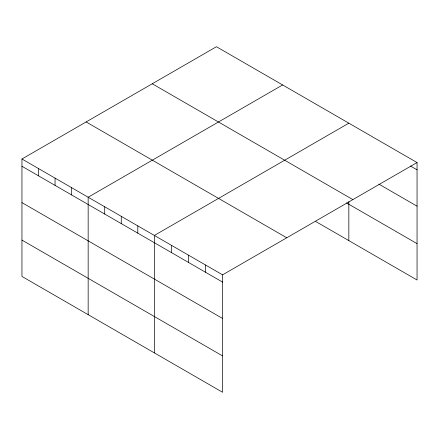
<?xml version="1.0" encoding="UTF-8"?>
<svg xmlns="http://www.w3.org/2000/svg" width="439" height="439" viewBox="0 0 439 439"><rect width="100%" height="100%" fill="white"/><g stroke="black" fill="none" stroke-linecap="round" stroke-linejoin="round"><path stroke-width="0.66" d="M222.578 318.456L222.578 274.836L21.95 159L21.95 276.444L222.578 392.274L222.578 318.456L21.95 202.626M315.734 221.503L417.05 280L417.05 162.556L216.422 46.726L21.95 159M282.628 84.952L88.157 197.226L88.157 314.67M348.835 123.172L154.363 235.452L154.363 352.89M222.578 274.836L417.05 162.556M410.58 166.09L417.05 169.822M378.83 184.111L417.05 206.182M152.245 83.778L352.874 199.608M346.47 202.889L417.05 243.64M86.126 121.949L286.755 237.784M21.95 166.266L222.578 282.101M21.95 240.084L222.578 355.919M348.835 201.534L348.835 240.616M205.523 264.991L205.523 272.251M188.474 255.141L188.474 262.407M171.419 245.297L171.419 252.562M137.813 225.893L137.813 233.158M121.263 216.339L121.263 223.605M104.707 206.785L104.707 214.051M71.606 187.672L71.606 194.938M55.056 178.113L55.056 185.379M38.5 168.56L38.5 175.825"/></g></svg>
